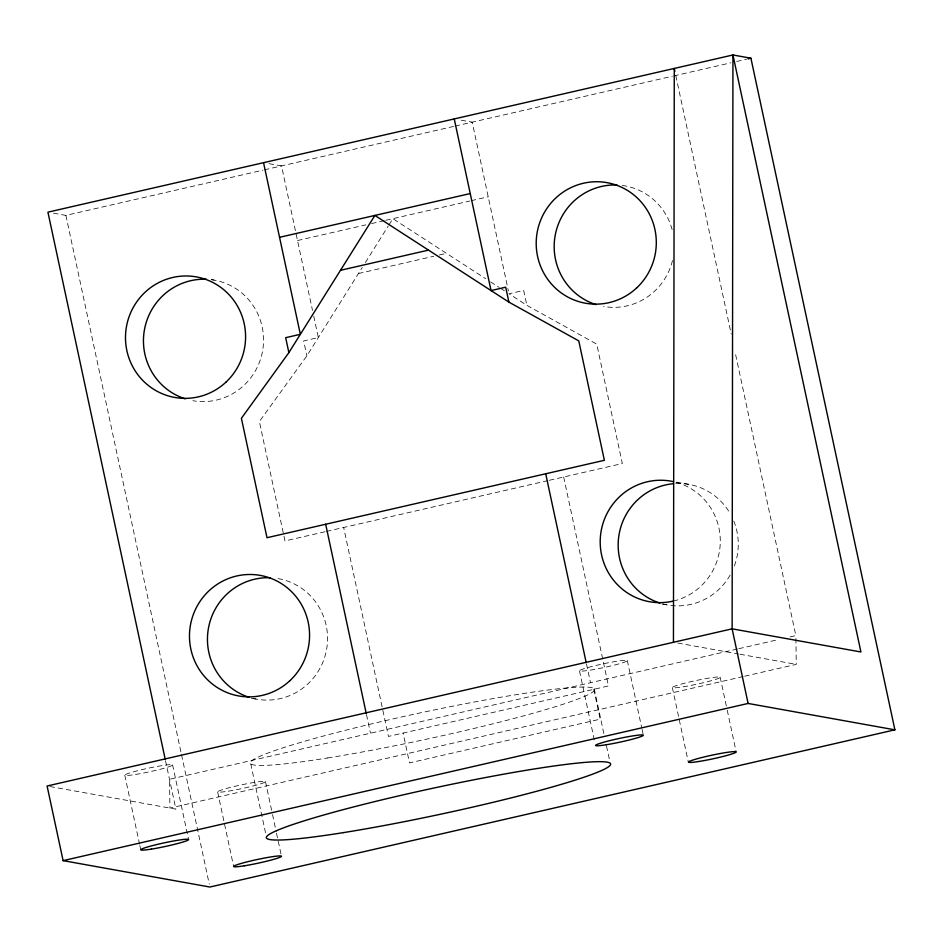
<?xml version="1.0" encoding="UTF-8"?>
<svg xmlns="http://www.w3.org/2000/svg" width="942" height="942" viewBox="0 0 942 942"><rect width="100%" height="100%" fill="white"/><g stroke="black" fill="none" stroke-linecap="round" stroke-linejoin="round"><path stroke-width="0.71" stroke-dasharray="4.71 3.53" d="M325.049 531.747L284.979 540.943L259.38 421.545L306.857 355.84L362.281 267.434M365.343 262.559L388.281 225.974M389.046 224.761L392.873 218.662L485.707 278.726M53.459 213.151L65.893 215.388L262.959 170.172M264.384 169.843L453.573 126.44M455.01 126.11L672.305 76.255M673.742 75.925L730.91 62.808M736.62 61.489L746.629 59.193M297.519 240.54L365.826 224.867M371.525 223.56L384.324 220.616M385.749 220.298L469.717 201.035M471.141 200.705L488.215 196.784M358.466 273.533L433.697 256.271M439.372 254.964L446.473 253.339M326.474 531.418L547.961 480.608M549.386 480.279L622.344 463.535L596.757 344.136L526.884 305.361L509.01 293.798L523.681 290.43L526.884 305.361M737.386 649.014L169.513 779.305L169.925 808.083L743.226 676.544M738.811 648.685L778.74 639.524M790.15 636.91L795.86 635.603L734.913 351.307M744.663 676.215L796.261 664.369L795.86 635.603M461.156 120.176L472.213 122.166L508.397 290.948M269.082 163.672L281.528 165.91L312.508 310.448M211.373 279.597L214.14 280.104M676.403 482.127L688.849 484.365M662.061 603.987L667.584 604.976M677.781 643.068L738.469 653.983M739.906 654.243L796.261 664.369M251.337 698.222L256.872 699.211M49.985 786.523L175.907 809.154L165.509 760.641M490.617 281.905L499.201 287.451M500.426 288.252L505.336 291.419M675.803 75.619L731.216 334.069M720.159 677.18L726.93 708.761M727.236 710.197L736.161 751.81M672.376 687.636L688.378 762.266M627.301 660.495L641.761 727.942M642.067 729.379L643.304 735.113M563.669 476.993L608.473 685.953L388.445 736.432L343.653 527.485M594.214 688.661L604.058 734.595M606.518 746.076L609.604 760.418M593.801 689.308L600.195 719.158L409.511 762.914L403.117 733.064M586.513 664.11L590.493 682.714M579.507 670.939L594.284 739.835M313.733 316.147L318.325 337.554L303.654 340.922L306.857 355.84M366.485 714.601L370.465 733.206M265.444 781.519L272.214 813.087M272.521 814.524L276.206 831.751M276.512 833.187L281.446 856.148M250.737 763.797L266.115 835.554M217.649 791.975L233.651 866.593M65.893 215.388L181.205 753.27M181.523 754.707L209.265 884.138M172.574 764.822L188.577 839.452M124.791 775.278L139.557 844.162M139.863 845.598L140.782 849.908M675.991 482.269A61.242 60.017 -79.8 0 1 720.289 541.885A61.242 60.017 -79.8 0 1 674.319 600.831M211.55 279.703A61.242 60.017 -79.8 0 1 262.83 349.494A61.242 60.017 -79.8 0 1 192.875 400.715M278.125 578.6A61.242 60.017 -79.8 0 1 326.226 651.287A61.242 60.017 -79.8 0 1 253.033 698.411M622.262 185.468A61.242 60.017 -79.8 0 1 672.282 230.119M672.506 260.498A61.242 60.017 -79.8 0 1 603.598 306.48M675.803 483.54A61.242 60.017 -79.8 0 1 730.333 513.885M733.783 521.044A61.242 60.017 -79.8 0 1 733.618 567.885M730.121 575.079A61.242 60.017 -79.8 0 1 661.213 603.492M327.557 757.98A176.06 13.506 -12.1 0 0 594.331 690.451A176.06 13.506 -12.1 0 0 345.537 730.262A176.06 13.506 -12.1 0 0 327.557 757.98M135.483 774.465A24.492 1.884 -12.1 0 0 172.598 765.069A24.492 1.884 -12.1 0 0 137.979 770.615A24.492 1.884 -12.1 0 0 135.483 774.465M590.198 670.139A24.492 1.884 -12.1 0 0 627.313 660.742A24.492 1.884 -12.1 0 0 592.706 666.277A24.492 1.884 -12.1 0 0 590.198 670.139M683.068 686.824A24.492 1.884 -12.1 0 0 720.183 677.428A24.492 1.884 -12.1 0 0 685.564 682.974A24.492 1.884 -12.1 0 0 683.068 686.824M228.341 791.162A24.492 1.884 -12.1 0 0 265.456 781.766A24.492 1.884 -12.1 0 0 230.849 787.312A24.492 1.884 -12.1 0 0 228.341 791.162"/><path stroke-width="1.41" d="M673.448 642.291L674.272 68.448L674.884 71.321M288.876 352.614L374.892 215.435L508.904 302.123L578.777 340.898L604.375 460.308L266.998 537.717L241.399 418.307L288.876 352.614L285.673 337.683L300.345 334.316L263.548 162.683M748.054 58.875L750.915 58.216L894.9 729.838L209.878 887.023L63.102 860.635L47.1 786.005L732.122 628.832L860.929 651.982L732.947 54.977L47.924 212.162L165.203 759.205M279.55 237.313L470.235 193.557M340.486 270.307L428.504 250.113M63.102 860.635L748.113 703.45L894.9 729.838M750.915 58.216L732.947 54.977L732.122 628.832L748.113 703.45M508.904 302.123L505.701 287.204L491.041 290.572L454.244 118.927M545.701 473.767L586.207 662.685M325.673 524.247L366.179 713.165M673.047 601.137A61.242 60.017 -79.8 0 1 600.195 541.662A61.242 60.017 -79.8 0 1 673.436 481.645M185.256 398.843A61.242 60.017 -79.8 0 1 144.397 329.994A61.242 60.017 -79.8 0 1 206.333 279.256M249.253 697.339A61.242 60.017 -79.8 0 1 208.394 628.502A61.242 60.017 -79.8 0 1 270.319 577.752M595.968 304.607A61.242 60.017 -79.8 0 1 555.121 235.759A61.242 60.017 -79.8 0 1 617.045 185.021M659.965 603.104A61.242 60.017 -79.8 0 1 618.541 538.223A61.242 60.017 -79.8 0 1 673.189 483.729M343.559 832.598A176.06 13.506 -12.1 0 0 610.334 765.069A176.06 13.506 -12.1 0 0 361.54 804.892A176.06 13.506 -12.1 0 0 343.559 832.598M244.343 865.792A24.492 1.884 -12.1 0 0 281.458 856.396A24.492 1.884 -12.1 0 0 246.839 861.93A24.492 1.884 -12.1 0 0 244.343 865.792M699.058 761.454A24.492 1.884 -12.1 0 0 736.173 752.057A24.492 1.884 -12.1 0 0 701.566 757.603A24.492 1.884 -12.1 0 0 699.058 761.454M151.474 849.095A24.492 1.884 -12.1 0 0 188.588 839.699A24.492 1.884 -12.1 0 0 153.982 845.233A24.492 1.884 -12.1 0 0 151.474 849.095M606.201 744.757A24.492 1.884 -12.1 0 0 643.315 735.361A24.492 1.884 -12.1 0 0 608.697 740.907A24.492 1.884 -12.1 0 0 606.201 744.757M636.674 287.911A61.242 60.017 -79.8 0 0 614.502 184.502A61.242 60.017 -79.8 0 0 537.576 256.401A61.242 60.017 -79.8 0 0 636.674 287.911M225.95 382.146A61.242 60.017 -79.8 0 0 203.79 278.738A61.242 60.017 -79.8 0 0 126.864 350.636A61.242 60.017 -79.8 0 0 225.95 382.146M289.948 680.642A61.242 60.017 -79.8 0 0 267.775 577.246A61.242 60.017 -79.8 0 0 190.849 649.144A61.242 60.017 -79.8 0 0 289.948 680.642"/></g></svg>
